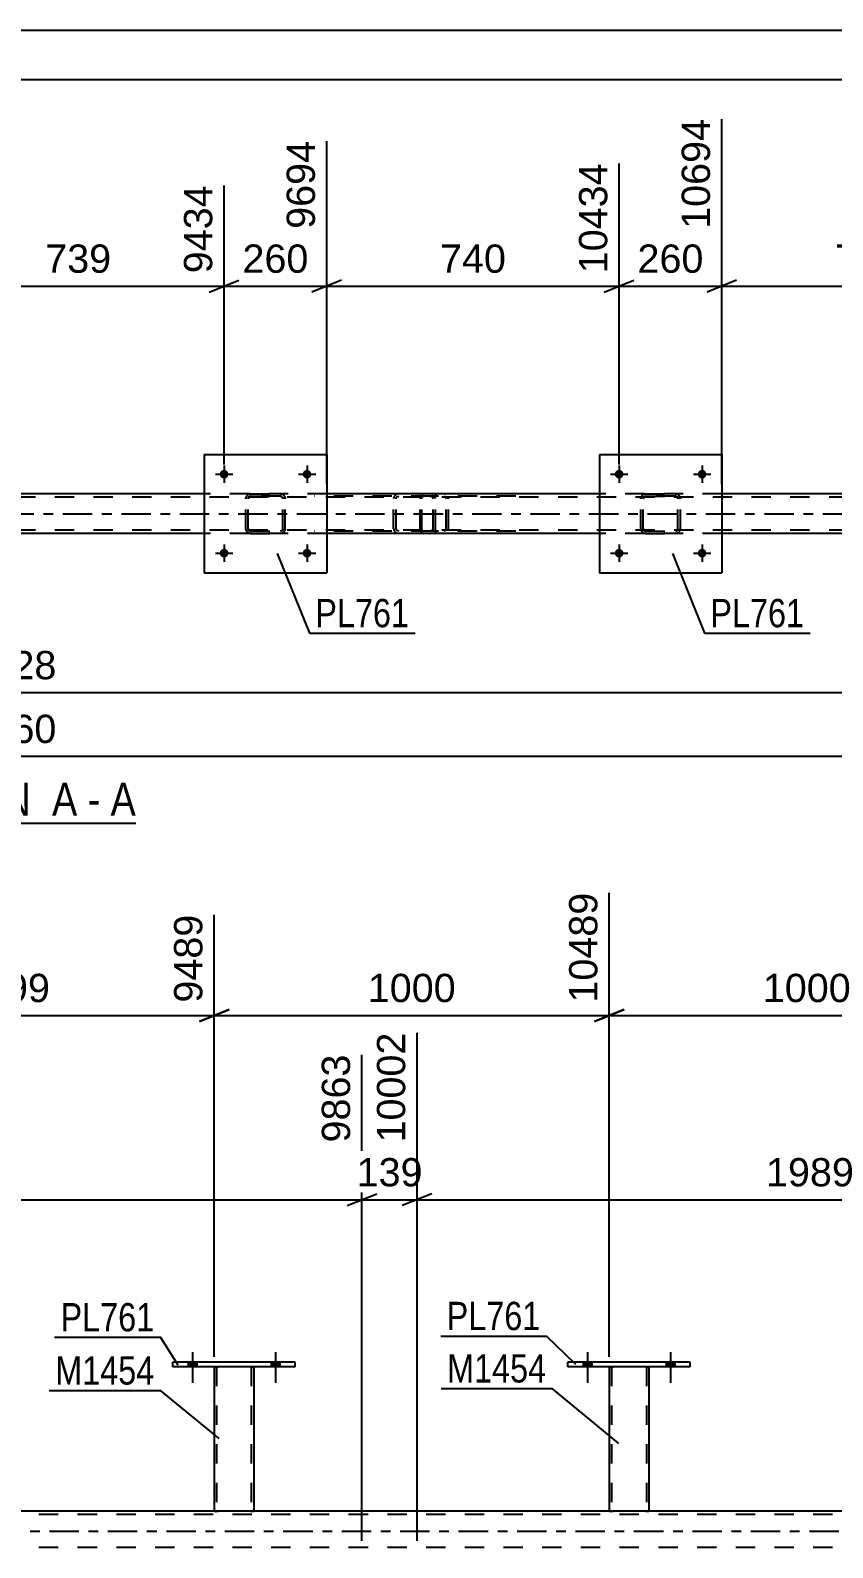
# Model space of a CAD drawing. Header units: millimetres. Extents: x 0 to 841, y 0 to 594.
# Drawn here: x 444.5 to 525.7, y 440.3 to 594 of the extents above; entities that cross this region are included whole.
import ezdxf

# ---------------------------------------------------------------- set-up
doc = ezdxf.new("R2010")
doc.units = ezdxf.units.MM
doc.linetypes.add('DXK_LINE_DOT2', pattern=[3.9198, 1.9599, -1.9599])
doc.linetypes.add('DXK_LINE_DOT3', pattern=[5.9187, 2.979, -0.9799, 0.9799, -0.9799])
doc.styles.add('Arial', font='ARIAL.TTF', dxfattribs={"height": 0.2})
doc.styles.add('Arial Narrow', font='ARIALN.TTF', dxfattribs={"height": 0.2})

# ---------------------------------------------------------------- blocks, each defined once
blk = doc.blocks.new('Unknown-317913800-1115')
at = {"color": 5, "linetype": 'Continuous'}
for p, q in [((841, 594), (0, 594)), ((836, 589), (5, 589))]:
    blk.add_line(p, q, dxfattribs=at)
blk = doc.blocks.new('Unknown-317913800-12 - 1696')
at = {"color": 6, "linetype": 'Continuous'}
blk.add_line((427.54, 513.69), (455.19, 513.69), dxfattribs=at)
at = {"color": 0, "linetype": 'Continuous'}
for points in [[(445.65, 514.44), (445.65, 517.94), (427.54, 517.94), (427.54, 514.44)], [(449.26, 514.44), (449.26, 517.94), (446.7, 517.94), (446.7, 514.44)], [(451.58, 514.44), (451.58, 517.94), (450.31, 517.94), (450.31, 514.44)], [(455.19, 514.44), (455.19, 517.94), (452.63, 517.94), (452.63, 514.44)]]:
    blk.add_wipeout(points, dxfattribs=at)
at = {"color": 7, "linetype": 'Continuous', "style": 'Arial Narrow'}
for s, p in [('SECTION ', (427.54, 514.44)), ('A', (446.7, 514.44)), ('A', (452.63, 514.44)), ('-', (450.31, 514.44))]:
    blk.add_text(s, height=3.34, dxfattribs=at).set_placement(p)
blk = doc.blocks.new('Bolt-317913800-2972 - 2863')
at = {"linetype": 'Continuous'}
for points in [[(460.48, 458.6), (461.36, 458.6), (461.36, 459.08), (460.48, 459.08)], [(468.88, 458.6), (469.76, 458.6), (469.76, 459.08), (468.88, 459.08)]]:
    blk.add_hatch(color=1, dxfattribs=at).paths.add_polyline_path(points)
at = {"color": 1, "linetype": 'Continuous'}
for p, q in [((460.92, 460.08), (460.92, 456.96)), ((469.32, 460.08), (469.32, 456.96)), ((460.48, 459.08), (460.48, 458.6)), ((461.36, 459.08), (461.36, 458.6)), ((468.88, 459.08), (468.88, 458.6)), ((469.76, 459.08), (469.76, 458.6))]:
    blk.add_line(p, q, dxfattribs=at)
blk = doc.blocks.new('Part-317913800-2928 - 2863')
at = {"color": 7, "linetype": 'DXK_LINE_DOT2'}
for p, q in [((760.92, 443.64), (83.56, 443.64)), ((760.92, 443.96), (103.12, 443.96)), ((467.12, 443.96), (463.12, 443.96)), ((507.12, 443.96), (503.12, 443.96)), ((760.92, 440.28), (83.56, 440.28))]:
    blk.add_line(p, q, dxfattribs=at)
at = {"color": 2, "linetype": 'Continuous'}
for p, q in [((463.12, 443.96), (427.17, 443.96)), ((503.12, 443.96), (467.12, 443.96)), ((543.12, 443.96), (507.12, 443.96))]:
    blk.add_line(p, q, dxfattribs=at)
at = {"color": 7, "linetype": 'DXK_LINE_DOT3'}
blk.add_line((73.56, 441.96), (760.92, 441.96), dxfattribs=at)
blk = doc.blocks.new('Bolt-317913800-2939 - 2863')
at = {"linetype": 'Continuous'}
for points in [[(500.48, 458.6), (501.36, 458.6), (501.36, 459.08), (500.48, 459.08)], [(508.88, 458.6), (509.76, 458.6), (509.76, 459.08), (508.88, 459.08)]]:
    blk.add_hatch(color=1, dxfattribs=at).paths.add_polyline_path(points)
at = {"color": 1, "linetype": 'Continuous'}
for p, q in [((500.92, 460.08), (500.92, 456.96)), ((509.32, 460.08), (509.32, 456.96)), ((500.48, 459.08), (500.48, 458.6)), ((501.36, 459.08), (501.36, 458.6)), ((508.88, 459.08), (508.88, 458.6)), ((509.76, 459.08), (509.76, 458.6))]:
    blk.add_line(p, q, dxfattribs=at)
blk = doc.blocks.new('Bolt-317913800-2943 - 2863')
at = {"linetype": 'Continuous'}
for points in [[(460.48, 458.6), (461.36, 458.6), (461.36, 459.08), (460.48, 459.08)], [(468.88, 458.6), (469.76, 458.6), (469.76, 459.08), (468.88, 459.08)]]:
    blk.add_hatch(color=1, dxfattribs=at).paths.add_polyline_path(points)
at = {"color": 1, "linetype": 'Continuous'}
for p, q in [((460.92, 460.08), (460.92, 456.96)), ((469.32, 460.08), (469.32, 456.96)), ((460.48, 459.08), (460.48, 458.6)), ((461.36, 459.08), (461.36, 458.6)), ((468.88, 459.08), (468.88, 458.6)), ((469.76, 459.08), (469.76, 458.6))]:
    blk.add_line(p, q, dxfattribs=at)
blk = doc.blocks.new('Bolt-317913800-2944 - 2863')
at = {"linetype": 'Continuous'}
for points in [[(500.48, 458.6), (501.36, 458.6), (501.36, 459.08), (500.48, 459.08)], [(508.88, 458.6), (509.76, 458.6), (509.76, 459.08), (508.88, 459.08)]]:
    blk.add_hatch(color=1, dxfattribs=at).paths.add_polyline_path(points)
at = {"color": 1, "linetype": 'Continuous'}
for p, q in [((500.92, 460.08), (500.92, 456.96)), ((509.32, 460.08), (509.32, 456.96)), ((500.48, 459.08), (500.48, 458.6)), ((501.36, 459.08), (501.36, 458.6)), ((508.88, 459.08), (508.88, 458.6)), ((509.76, 459.08), (509.76, 458.6))]:
    blk.add_line(p, q, dxfattribs=at)
blk = doc.blocks.new('Part-317913800-3141 - 2863')
at = {"color": 2, "linetype": 'Continuous'}
for p, q in [((458.92, 458.6), (458.92, 459.08)), ((471.32, 459.08), (458.92, 459.08)), ((471.32, 458.6), (458.92, 458.6)), ((471.32, 458.6), (471.32, 459.08))]:
    blk.add_line(p, q, dxfattribs=at)
blk = doc.blocks.new('Part-317913800-2994 - 2863')
at = {"color": 2, "linetype": 'Continuous'}
for p, q in [((463.12, 458.6), (463.12, 443.96)), ((467.12, 458.6), (467.12, 443.96)), ((463.16, 443.96), (463.12, 443.96)), ((463.26, 443.96), (463.16, 443.96)), ((463.42, 443.96), (463.26, 443.96)), ((466.82, 443.96), (463.42, 443.96)), ((466.98, 443.96), (466.82, 443.96)), ((467.08, 443.96), (466.98, 443.96)), ((467.12, 443.96), (467.08, 443.96))]:
    blk.add_line(p, q, dxfattribs=at)
at = {"color": 7, "linetype": 'DXK_LINE_DOT2'}
for p, q in [((463.12, 458.6), (463.12, 458.6)), ((463.12, 458.6), (463.12, 458.6)), ((463.12, 458.6), (463.12, 458.6)), ((463.16, 458.6), (463.12, 458.6)), ((463.12, 458.6), (463.16, 458.6)), ((463.26, 458.6), (463.16, 458.6)), ((463.16, 458.6), (463.26, 458.6)), ((463.42, 458.6), (463.26, 458.6)), ((463.26, 458.6), (463.42, 458.6)), ((463.36, 458.6), (463.36, 458.6)), ((463.36, 458.6), (463.36, 443.96)), ((463.38, 458.6), (463.36, 458.6)), ((463.36, 458.6), (463.38, 458.6)), ((463.43, 458.6), (463.38, 458.6)), ((463.38, 458.6), (463.43, 458.6)), ((466.82, 458.6), (463.42, 458.6)), ((466.82, 458.6), (463.42, 458.6)), ((466.73, 458.6), (463.43, 458.6)), ((463.43, 458.6), (463.51, 458.6)), ((466.81, 458.6), (463.51, 458.6)), ((466.81, 458.6), (466.73, 458.6)), ((466.86, 458.6), (466.81, 458.6)), ((466.81, 458.6), (466.86, 458.6)), ((466.82, 458.6), (466.98, 458.6)), ((466.98, 458.6), (466.82, 458.6)), ((466.88, 458.6), (466.86, 458.6)), ((466.86, 458.6), (466.88, 458.6)), ((466.88, 458.6), (466.88, 458.6)), ((466.88, 458.6), (466.88, 443.96)), ((466.98, 458.6), (467.08, 458.6)), ((467.08, 458.6), (466.98, 458.6)), ((467.08, 458.6), (467.12, 458.6)), ((467.12, 458.6), (467.08, 458.6)), ((467.12, 458.6), (467.12, 458.6)), ((467.12, 458.6), (467.12, 458.6)), ((467.12, 458.6), (467.12, 458.6)), ((463.12, 443.96), (463.16, 443.96)), ((463.16, 443.96), (463.26, 443.96)), ((463.26, 443.96), (463.42, 443.96)), ((463.38, 443.96), (463.36, 443.96)), ((463.36, 443.96), (463.38, 443.96)), ((463.43, 443.96), (463.38, 443.96)), ((463.38, 443.96), (463.42, 443.96)), ((466.82, 443.96), (463.42, 443.96)), ((463.42, 443.96), (463.43, 443.96)), ((466.73, 443.96), (463.43, 443.96)), ((463.43, 443.96), (463.51, 443.96)), ((466.81, 443.96), (463.51, 443.96)), ((466.81, 443.96), (466.73, 443.96)), ((466.86, 443.96), (466.81, 443.96)), ((466.81, 443.96), (466.86, 443.96)), ((466.82, 443.96), (466.98, 443.96)), ((466.88, 443.96), (466.86, 443.96)), ((466.86, 443.96), (466.88, 443.96)), ((466.98, 443.96), (467.08, 443.96)), ((467.08, 443.96), (467.12, 443.96))]:
    blk.add_line(p, q, dxfattribs=at)
blk = doc.blocks.new('Part-317913800-3009 - 2863')
at = {"color": 2, "linetype": 'Continuous'}
for p, q in [((498.92, 458.6), (498.92, 459.08)), ((511.32, 459.08), (498.92, 459.08)), ((511.32, 458.6), (498.92, 458.6)), ((511.32, 458.6), (511.32, 459.08))]:
    blk.add_line(p, q, dxfattribs=at)
blk = doc.blocks.new('Part-317913800-3146 - 2863')
at = {"color": 2, "linetype": 'Continuous'}
for p, q in [((503.12, 458.6), (503.12, 443.96)), ((507.12, 458.6), (507.12, 443.96)), ((503.16, 443.96), (503.12, 443.96)), ((503.26, 443.96), (503.16, 443.96)), ((503.42, 443.96), (503.26, 443.96)), ((506.82, 443.96), (503.42, 443.96)), ((506.98, 443.96), (506.82, 443.96)), ((507.08, 443.96), (506.98, 443.96)), ((507.12, 443.96), (507.08, 443.96))]:
    blk.add_line(p, q, dxfattribs=at)
at = {"color": 7, "linetype": 'DXK_LINE_DOT2'}
for p, q in [((503.12, 458.6), (503.12, 458.6)), ((503.12, 458.6), (503.12, 458.6)), ((503.12, 458.6), (503.12, 458.6)), ((503.16, 458.6), (503.12, 458.6)), ((503.12, 458.6), (503.16, 458.6)), ((503.26, 458.6), (503.16, 458.6)), ((503.16, 458.6), (503.26, 458.6)), ((503.42, 458.6), (503.26, 458.6)), ((503.26, 458.6), (503.42, 458.6)), ((503.36, 458.6), (503.36, 458.6)), ((503.36, 458.6), (503.36, 443.96)), ((503.38, 458.6), (503.36, 458.6)), ((503.36, 458.6), (503.38, 458.6)), ((503.43, 458.6), (503.38, 458.6)), ((503.38, 458.6), (503.43, 458.6)), ((506.82, 458.6), (503.42, 458.6)), ((506.82, 458.6), (503.42, 458.6)), ((506.73, 458.6), (503.43, 458.6)), ((503.43, 458.6), (503.51, 458.6)), ((506.81, 458.6), (503.51, 458.6)), ((506.81, 458.6), (506.73, 458.6)), ((506.86, 458.6), (506.81, 458.6)), ((506.81, 458.6), (506.86, 458.6)), ((506.82, 458.6), (506.98, 458.6)), ((506.98, 458.6), (506.82, 458.6)), ((506.88, 458.6), (506.86, 458.6)), ((506.86, 458.6), (506.88, 458.6)), ((506.88, 458.6), (506.88, 458.6)), ((506.88, 458.6), (506.88, 443.96)), ((506.98, 458.6), (507.08, 458.6)), ((507.08, 458.6), (506.98, 458.6)), ((507.08, 458.6), (507.12, 458.6)), ((507.12, 458.6), (507.08, 458.6)), ((507.12, 458.6), (507.12, 458.6)), ((507.12, 458.6), (507.12, 458.6)), ((507.12, 458.6), (507.12, 458.6)), ((503.12, 443.96), (503.16, 443.96)), ((503.16, 443.96), (503.26, 443.96)), ((503.26, 443.96), (503.42, 443.96)), ((503.38, 443.96), (503.36, 443.96)), ((503.36, 443.96), (503.38, 443.96)), ((503.43, 443.96), (503.38, 443.96)), ((503.38, 443.96), (503.42, 443.96)), ((506.82, 443.96), (503.42, 443.96)), ((503.42, 443.96), (503.43, 443.96)), ((506.73, 443.96), (503.43, 443.96)), ((503.43, 443.96), (503.51, 443.96)), ((506.81, 443.96), (503.51, 443.96)), ((506.81, 443.96), (506.73, 443.96)), ((506.86, 443.96), (506.81, 443.96)), ((506.81, 443.96), (506.86, 443.96)), ((506.82, 443.96), (506.98, 443.96)), ((506.88, 443.96), (506.86, 443.96)), ((506.86, 443.96), (506.88, 443.96)), ((506.98, 443.96), (507.08, 443.96)), ((507.08, 443.96), (507.12, 443.96))]:
    blk.add_line(p, q, dxfattribs=at)
blk = doc.blocks.new('Part-317913800-1880 - 1696')
at = {"color": 7, "linetype": 'DXK_LINE_DOT2'}
for p, q in [((762.52, 546.71), (86.76, 546.71)), ((474.52, 547.03), (462.12, 547.03)), ((514.52, 547.03), (502.12, 547.03)), ((762.52, 543.35), (86.76, 543.35)), ((474.52, 543.03), (462.12, 543.03)), ((514.52, 543.03), (502.12, 543.03))]:
    blk.add_line(p, q, dxfattribs=at)
at = {"color": 2, "linetype": 'Continuous'}
for p, q in [((462.12, 547.03), (434.57, 547.03)), ((502.12, 547.03), (474.52, 547.03)), ((542.12, 547.03), (514.52, 547.03)), ((462.12, 543.03), (434.57, 543.03)), ((502.12, 543.03), (474.52, 543.03)), ((542.12, 543.03), (514.52, 543.03))]:
    blk.add_line(p, q, dxfattribs=at)
at = {"color": 7, "linetype": 'DXK_LINE_DOT3'}
blk.add_line((86.76, 545.03), (762.52, 545.03), dxfattribs=at)
blk = doc.blocks.new('Part-317913800-1757 - 1696')
at = {"color": 7, "linetype": 'DXK_LINE_DOT2'}
for p, q in [((485.03, 547.03), (473.25, 547.03)), ((485.03, 546.79), (473.25, 546.79)), ((481.32, 546.71), (481.28, 546.55)), ((481.28, 543.51), (481.28, 546.55)), ((481.32, 546.74), (481.32, 546.71)), ((481.54, 546.55), (481.56, 546.64)), ((481.54, 543.51), (481.54, 546.55)), ((481.56, 546.64), (481.62, 546.72)), ((481.8, 547.03), (481.6, 547)), ((481.62, 546.72), (481.7, 546.77)), ((481.7, 546.77), (481.8, 546.79)), ((485.23, 547), (485.03, 547.03)), ((485.03, 546.79), (485.13, 546.77)), ((485.13, 546.77), (485.21, 546.72)), ((485.21, 546.72), (485.27, 546.64)), ((485.27, 546.64), (485.29, 546.55)), ((485.29, 543.51), (485.29, 546.55)), ((485.51, 546.71), (485.5, 546.74)), ((485.54, 546.55), (485.51, 546.71)), ((485.54, 543.51), (485.54, 546.55)), ((485.03, 543.27), (473.25, 543.27)), ((485.03, 543.03), (473.25, 543.03)), ((481.28, 543.51), (481.3, 543.43)), ((481.3, 543.43), (481.32, 543.33)), ((481.55, 543.45), (481.54, 543.51)), ((481.56, 543.42), (481.55, 543.45)), ((481.62, 543.34), (481.56, 543.42)), ((481.6, 543.07), (481.8, 543.03)), ((481.7, 543.29), (481.62, 543.34)), ((481.8, 543.27), (481.7, 543.29)), ((485.13, 543.29), (485.03, 543.27)), ((485.03, 543.03), (485.23, 543.07)), ((485.21, 543.34), (485.13, 543.29)), ((485.27, 543.42), (485.21, 543.34)), ((485.27, 543.45), (485.29, 543.51)), ((485.27, 543.42), (485.27, 543.45)), ((485.5, 543.33), (485.52, 543.43)), ((485.52, 543.43), (485.54, 543.51))]:
    blk.add_line(p, q, dxfattribs=at)
for centre, start, end in [((481.78, 546.53), 110.7583, 155.68), ((481.78, 543.53), 204.32, 249.2417)]:
    blk.add_arc(centre, 0.496, start, end, dxfattribs=at)
blk = doc.blocks.new('Part-317913800-1894 - 1696')
at = {"color": 7, "linetype": 'DXK_LINE_DOT2'}
for p, q in [((484.02, 546.74), (483.99, 546.55)), ((483.99, 543.51), (483.99, 546.55)), ((484.07, 546.89), (484.02, 546.74)), ((484.16, 547), (484.07, 546.89)), ((484.13, 546.55), (484.14, 546.64)), ((484.13, 543.51), (484.13, 546.55)), ((484.14, 546.64), (484.17, 546.72)), ((484.27, 547.03), (484.16, 547)), ((484.17, 546.72), (484.21, 546.77)), ((484.21, 546.77), (484.27, 546.79)), ((493.67, 547.03), (484.27, 547.03)), ((493.67, 546.79), (484.27, 546.79)), ((485.54, 547.03), (485.54, 546.79)), ((486.55, 547), (486.36, 547.03)), ((486.36, 546.79), (486.45, 546.77)), ((486.45, 546.77), (486.53, 546.72)), ((486.53, 546.72), (486.59, 546.64)), ((486.59, 546.64), (486.61, 546.55)), ((486.61, 543.51), (486.61, 546.55)), ((486.83, 546.71), (486.82, 546.74)), ((486.86, 546.55), (486.83, 546.71)), ((486.86, 543.51), (486.86, 546.55)), ((483.99, 543.51), (484.02, 543.33)), ((484.02, 543.33), (484.07, 543.17)), ((484.07, 543.17), (484.16, 543.07)), ((484.14, 543.42), (484.13, 543.51)), ((484.17, 543.34), (484.14, 543.42)), ((484.16, 543.07), (484.27, 543.03)), ((484.21, 543.29), (484.17, 543.34)), ((484.27, 543.27), (484.21, 543.29)), ((493.67, 543.27), (484.27, 543.27)), ((493.67, 543.03), (484.27, 543.03)), ((485.54, 543.03), (485.54, 543.27)), ((486.45, 543.29), (486.36, 543.27)), ((486.36, 543.03), (486.55, 543.07)), ((486.53, 543.34), (486.45, 543.29)), ((486.59, 543.42), (486.53, 543.34)), ((486.59, 543.45), (486.61, 543.51)), ((486.59, 543.42), (486.59, 543.45)), ((486.82, 543.33), (486.84, 543.43)), ((486.84, 543.43), (486.86, 543.51))]:
    blk.add_line(p, q, dxfattribs=at)
blk = doc.blocks.new('Part-317913800-1790 - 1696')
at = {"color": 7, "linetype": 'DXK_LINE_DOT2'}
for p, q in [((466.32, 546.55), (466.36, 546.74)), ((466.36, 546.74), (466.32, 546.55)), ((466.32, 543.51), (466.32, 546.55)), ((466.56, 546.55), (466.58, 546.64)), ((466.58, 546.64), (466.56, 546.55)), ((466.56, 543.51), (466.56, 546.55)), ((466.58, 546.64), (466.63, 546.72)), ((466.63, 546.72), (466.58, 546.64)), ((466.62, 547), (466.8, 547.03)), ((466.8, 547.03), (466.62, 547)), ((466.63, 546.72), (466.71, 546.77)), ((466.71, 546.77), (466.63, 546.72)), ((466.71, 546.77), (466.8, 546.79)), ((466.8, 546.79), (466.71, 546.77)), ((466.8, 547.03), (469.84, 547.03)), ((466.8, 547.03), (466.8, 547.03)), ((466.8, 547.03), (469.84, 547.03)), ((466.8, 546.79), (469.84, 546.79)), ((466.8, 546.79), (466.8, 546.79)), ((469.84, 546.79), (466.8, 546.79)), ((469.84, 547.03), (469.84, 547.03)), ((469.84, 547.03), (470.02, 547)), ((470.02, 547), (469.84, 547.03)), ((469.84, 546.79), (469.84, 546.79)), ((469.84, 546.79), (469.93, 546.77)), ((469.93, 546.77), (469.84, 546.79)), ((469.93, 546.77), (470.01, 546.72)), ((470.01, 546.72), (469.93, 546.77)), ((470.01, 546.72), (470.06, 546.64)), ((470.06, 546.64), (470.01, 546.72)), ((470.06, 546.64), (470.08, 546.55)), ((470.08, 546.55), (470.06, 546.64)), ((470.08, 543.51), (470.08, 546.55)), ((470.28, 546.74), (470.32, 546.55)), ((470.32, 546.55), (470.28, 546.74)), ((470.32, 543.51), (470.32, 546.55)), ((466.36, 543.33), (466.32, 543.51)), ((466.32, 543.51), (466.36, 543.33)), ((466.58, 543.42), (466.56, 543.51)), ((466.56, 543.51), (466.58, 543.42)), ((466.63, 543.34), (466.58, 543.42)), ((466.58, 543.42), (466.63, 543.34)), ((466.8, 543.03), (466.62, 543.07)), ((466.62, 543.07), (466.8, 543.03)), ((466.71, 543.29), (466.63, 543.34)), ((466.63, 543.34), (466.71, 543.29)), ((466.8, 543.27), (466.71, 543.29)), ((466.71, 543.29), (466.8, 543.27)), ((466.8, 543.27), (469.84, 543.27)), ((466.8, 543.27), (466.8, 543.27)), ((466.8, 543.27), (469.84, 543.27)), ((466.8, 543.03), (469.84, 543.03)), ((466.8, 543.03), (466.8, 543.03)), ((466.8, 543.03), (469.84, 543.03)), ((469.93, 543.29), (469.84, 543.27)), ((469.84, 543.27), (469.93, 543.29)), ((469.84, 543.27), (469.84, 543.27)), ((470.02, 543.07), (469.84, 543.03)), ((469.84, 543.03), (470.02, 543.07)), ((469.84, 543.03), (469.84, 543.03)), ((470.01, 543.34), (469.93, 543.29)), ((469.93, 543.29), (470.01, 543.34)), ((470.06, 543.42), (470.01, 543.34)), ((470.01, 543.34), (470.06, 543.42)), ((470.08, 543.51), (470.06, 543.42)), ((470.06, 543.42), (470.08, 543.51)), ((470.32, 543.51), (470.28, 543.33)), ((470.28, 543.33), (470.32, 543.51))]:
    blk.add_line(p, q, dxfattribs=at)
at = {"color": 7, "linetype": 'DXK_LINE_DOT3'}
blk.add_line((468.32, 545.03), (468.32, 545.03), dxfattribs=at)
at = {"color": 7, "linetype": 'DXK_LINE_DOT2'}
for centre, start, end in [((466.8, 546.55), 112.5, 157.5), ((466.8, 546.55), 112.5, 157.5), ((469.84, 546.55), 22.5, 67.5), ((469.84, 546.55), 22.5, 67.5), ((466.8, 543.51), 202.5, 247.5), ((466.8, 543.51), 202.5, 247.5), ((469.84, 543.51), 292.5, 337.5), ((469.84, 543.51), 292.5, 337.5)]:
    blk.add_arc(centre, 0.48, start, end, dxfattribs=at)
blk = doc.blocks.new('Part-317913800-1795 - 1696')
at = {"color": 2, "linetype": 'Continuous'}
for p, q in [((462.12, 551.03), (462.12, 539.03)), ((462.12, 551.03), (474.52, 551.03)), ((474.52, 551.03), (474.52, 539.03)), ((462.12, 539.03), (474.52, 539.03))]:
    blk.add_line(p, q, dxfattribs=at)
blk = doc.blocks.new('Part-317913800-1796 - 1696')
at = {"color": 7, "linetype": 'DXK_LINE_DOT2'}
for p, q in [((506.32, 546.55), (506.36, 546.74)), ((506.36, 546.74), (506.32, 546.55)), ((506.32, 543.51), (506.32, 546.55)), ((506.56, 546.55), (506.58, 546.64)), ((506.58, 546.64), (506.56, 546.55)), ((506.56, 543.51), (506.56, 546.55)), ((506.58, 546.64), (506.63, 546.72)), ((506.63, 546.72), (506.58, 546.64)), ((506.62, 547), (506.8, 547.03)), ((506.8, 547.03), (506.62, 547)), ((506.63, 546.72), (506.71, 546.77)), ((506.71, 546.77), (506.63, 546.72)), ((506.71, 546.77), (506.8, 546.79)), ((506.8, 546.79), (506.71, 546.77)), ((506.8, 547.03), (509.84, 547.03)), ((506.8, 547.03), (506.8, 547.03)), ((506.8, 547.03), (509.84, 547.03)), ((506.8, 546.79), (509.84, 546.79)), ((506.8, 546.79), (506.8, 546.79)), ((509.84, 546.79), (506.8, 546.79)), ((509.84, 547.03), (509.84, 547.03)), ((509.84, 547.03), (510.02, 547)), ((510.02, 547), (509.84, 547.03)), ((509.84, 546.79), (509.84, 546.79)), ((509.84, 546.79), (509.93, 546.77)), ((509.93, 546.77), (509.84, 546.79)), ((509.93, 546.77), (510.01, 546.72)), ((510.01, 546.72), (509.93, 546.77)), ((510.01, 546.72), (510.06, 546.64)), ((510.06, 546.64), (510.01, 546.72)), ((510.06, 546.64), (510.08, 546.55)), ((510.08, 546.55), (510.06, 546.64)), ((510.08, 543.51), (510.08, 546.55)), ((510.28, 546.74), (510.32, 546.55)), ((510.32, 546.55), (510.28, 546.74)), ((510.32, 543.51), (510.32, 546.55)), ((506.36, 543.33), (506.32, 543.51)), ((506.32, 543.51), (506.36, 543.33)), ((506.58, 543.42), (506.56, 543.51)), ((506.56, 543.51), (506.58, 543.42)), ((506.63, 543.34), (506.58, 543.42)), ((506.58, 543.42), (506.63, 543.34)), ((506.8, 543.03), (506.62, 543.07)), ((506.62, 543.07), (506.8, 543.03)), ((506.71, 543.29), (506.63, 543.34)), ((506.63, 543.34), (506.71, 543.29)), ((506.8, 543.27), (506.71, 543.29)), ((506.71, 543.29), (506.8, 543.27)), ((506.8, 543.27), (509.84, 543.27)), ((506.8, 543.27), (506.8, 543.27)), ((506.8, 543.27), (509.84, 543.27)), ((506.8, 543.03), (509.84, 543.03)), ((506.8, 543.03), (506.8, 543.03)), ((506.8, 543.03), (509.84, 543.03)), ((509.93, 543.29), (509.84, 543.27)), ((509.84, 543.27), (509.93, 543.29)), ((509.84, 543.27), (509.84, 543.27)), ((510.02, 543.07), (509.84, 543.03)), ((509.84, 543.03), (510.02, 543.07)), ((509.84, 543.03), (509.84, 543.03)), ((510.01, 543.34), (509.93, 543.29)), ((509.93, 543.29), (510.01, 543.34)), ((510.06, 543.42), (510.01, 543.34)), ((510.01, 543.34), (510.06, 543.42)), ((510.08, 543.51), (510.06, 543.42)), ((510.06, 543.42), (510.08, 543.51)), ((510.32, 543.51), (510.28, 543.33)), ((510.28, 543.33), (510.32, 543.51))]:
    blk.add_line(p, q, dxfattribs=at)
at = {"color": 7, "linetype": 'DXK_LINE_DOT3'}
blk.add_line((508.32, 545.03), (508.32, 545.03), dxfattribs=at)
at = {"color": 7, "linetype": 'DXK_LINE_DOT2'}
for centre, start, end in [((506.8, 546.55), 112.5, 157.5), ((506.8, 546.55), 112.5, 157.5), ((509.84, 546.55), 22.5, 67.5), ((509.84, 546.55), 22.5, 67.5), ((506.8, 543.51), 202.5, 247.5), ((506.8, 543.51), 202.5, 247.5), ((509.84, 543.51), 292.5, 337.5), ((509.84, 543.51), 292.5, 337.5)]:
    blk.add_arc(centre, 0.48, start, end, dxfattribs=at)
blk = doc.blocks.new('Part-317913800-1850 - 1696')
at = {"color": 2, "linetype": 'Continuous'}
for p, q in [((502.12, 551.03), (502.12, 539.03)), ((502.12, 551.03), (514.52, 551.03)), ((514.52, 551.03), (514.52, 539.03)), ((502.12, 539.03), (514.52, 539.03))]:
    blk.add_line(p, q, dxfattribs=at)
blk = doc.blocks.new('Bolt-317913800-1939 - 1696')
at = {"linetype": 'Continuous'}
for points in [[(504.56, 549.03, -1), (503.68, 549.03, -1)], [(512.96, 549.03, -1), (512.08, 549.03, -1)]]:
    blk.add_hatch(color=1, dxfattribs=at).paths.add_polyline_path(points)
at = {"color": 1, "linetype": 'Continuous'}
for p, q in [((503.24, 549.03), (505, 549.03)), ((504.12, 549.91), (504.12, 548.15)), ((511.64, 549.03), (513.4, 549.03)), ((512.52, 549.91), (512.52, 548.15))]:
    blk.add_line(p, q, dxfattribs=at)
blk = doc.blocks.new('Bolt-317913800-1940 - 1696')
at = {"linetype": 'Continuous'}
for points in [[(504.56, 541.03, -1), (503.68, 541.03, -1)], [(512.96, 541.03, -1), (512.08, 541.03, -1)]]:
    blk.add_hatch(color=1, dxfattribs=at).paths.add_polyline_path(points)
at = {"color": 1, "linetype": 'Continuous'}
for p, q in [((504.12, 541.91), (504.12, 540.15)), ((512.52, 541.91), (512.52, 540.15)), ((503.24, 541.03), (505, 541.03)), ((511.64, 541.03), (513.4, 541.03))]:
    blk.add_line(p, q, dxfattribs=at)
blk = doc.blocks.new('Bolt-317913800-1941 - 1696')
at = {"linetype": 'Continuous'}
for points in [[(464.56, 549.03, -1), (463.68, 549.03, -1)], [(472.96, 549.03, -1), (472.08, 549.03, -1)]]:
    blk.add_hatch(color=1, dxfattribs=at).paths.add_polyline_path(points)
at = {"color": 1, "linetype": 'Continuous'}
for p, q in [((463.24, 549.03), (465, 549.03)), ((464.12, 549.91), (464.12, 548.15)), ((471.64, 549.03), (473.4, 549.03)), ((472.52, 549.91), (472.52, 548.15))]:
    blk.add_line(p, q, dxfattribs=at)
blk = doc.blocks.new('Bolt-317913800-1942 - 1696')
at = {"linetype": 'Continuous'}
for points in [[(464.56, 541.03, -1), (463.68, 541.03, -1)], [(472.96, 541.03, -1), (472.08, 541.03, -1)]]:
    blk.add_hatch(color=1, dxfattribs=at).paths.add_polyline_path(points)
at = {"color": 1, "linetype": 'Continuous'}
for p, q in [((464.12, 541.91), (464.12, 540.15)), ((472.52, 541.91), (472.52, 540.15)), ((463.24, 541.03), (465, 541.03)), ((471.64, 541.03), (473.4, 541.03))]:
    blk.add_line(p, q, dxfattribs=at)
blk = doc.blocks.new('StraightDimension-317913800-3621 - 2863')
at = {"color": 7, "linetype": 'Continuous'}
for p, q in [((398.53, 440.96), (398.53, 490.22)), ((478.08, 440.96), (478.08, 490.22)), ((400.03, 476.13), (397.03, 474.93)), ((398.53, 475.53), (478.08, 475.53)), ((476.58, 474.93), (479.58, 476.13))]:
    blk.add_line(p, q, dxfattribs=at)
at = {"color": 0, "linetype": 'Continuous'}
blk.add_wipeout([(477.48, 490.82), (473.28, 490.82), (473.28, 480.73), (477.48, 480.73)], dxfattribs=at)
at = {"color": 0}
blk.add_wipeout([(443.35, 476.28), (443.35, 480.48), (433.26, 480.48), (433.26, 476.28)], dxfattribs=at)
at = {"color": 3, "linetype": 'Continuous', "style": 'Arial'}
blk.add_text('9863', height=2.865, rotation=90.0002, dxfattribs=at).set_placement((476.88, 481.33))
at = {"color": 3, "style": 'Arial'}
blk.add_text('1989', height=2.865, dxfattribs=at).set_placement((433.86, 476.88))
blk = doc.blocks.new('StraightDimension-317913800-17834 - 2863')
at = {"color": 7, "linetype": 'Continuous'}
for p, q in [((503.12, 459.6), (503.12, 506.62)), ((463.12, 459.6), (463.12, 504.4)), ((464.62, 494.8), (461.62, 493.6)), ((463.12, 494.2), (503.12, 494.2)), ((501.62, 493.6), (504.62, 494.8))]:
    blk.add_line(p, q, dxfattribs=at)
at = {"color": 0, "linetype": 'Continuous'}
blk.add_wipeout([(502.52, 507.22), (498.32, 507.22), (498.32, 494.9), (502.52, 494.9)], dxfattribs=at)
at = {"color": 0}
blk.add_wipeout([(488.17, 494.95), (488.17, 499.15), (478.07, 499.15), (478.07, 494.95)], dxfattribs=at)
at = {"color": 3, "linetype": 'Continuous', "style": 'Arial'}
blk.add_text('10489', height=2.865, rotation=90.0002, dxfattribs=at).set_placement((501.92, 495.5))
at = {"color": 3, "style": 'Arial'}
blk.add_text('1000', height=2.865, dxfattribs=at).set_placement((478.67, 495.55))
blk = doc.blocks.new('StraightDimension-317913800-3635 - 2863')
at = {"color": 7, "linetype": 'Continuous'}
for p, q in [((483.66, 440.96), (483.66, 492.45)), ((478.08, 440.96), (478.08, 490.22)), ((476.58, 474.93), (479.58, 476.13)), ((478.08, 475.53), (483.66, 475.53)), ((485.16, 476.13), (482.16, 474.93))]:
    blk.add_line(p, q, dxfattribs=at)
at = {"color": 0}
blk.add_wipeout([(484.81, 476.28), (484.81, 480.48), (476.94, 480.48), (476.94, 476.28)], dxfattribs=at)
at = {"color": 3, "style": 'Arial'}
blk.add_text('139', height=2.865, dxfattribs=at).set_placement((477.54, 476.88))
at = {"color": 0, "linetype": 'Continuous'}
blk.add_wipeout([(483.06, 493.05), (478.86, 493.05), (478.86, 480.73), (483.06, 480.73)], dxfattribs=at)
at = {"color": 3, "linetype": 'Continuous', "style": 'Arial'}
blk.add_text('10002', height=2.865, rotation=90.0002, dxfattribs=at).set_placement((482.46, 481.33))
blk = doc.blocks.new('StraightDimension-317913800-3649 - 2863')
at = {"color": 7, "linetype": 'Continuous'}
for p, q in [((483.66, 440.96), (483.66, 492.45)), ((563.22, 440.96), (563.22, 492.45)), ((485.16, 476.13), (482.16, 474.93)), ((483.66, 475.53), (563.22, 475.53)), ((561.72, 474.93), (564.72, 476.13))]:
    blk.add_line(p, q, dxfattribs=at)
at = {"color": 0, "linetype": 'Continuous'}
blk.add_wipeout([(562.62, 493.05), (558.42, 493.05), (558.42, 480.73), (562.62, 480.73)], dxfattribs=at)
at = {"color": 0}
blk.add_wipeout([(528.49, 476.28), (528.49, 480.48), (518.39, 480.48), (518.39, 476.28)], dxfattribs=at)
at = {"color": 3, "linetype": 'Continuous', "style": 'Arial'}
blk.add_text('11991', height=2.865, rotation=90.0002, dxfattribs=at).set_placement((562.02, 481.33))
at = {"color": 3, "style": 'Arial'}
blk.add_text('1989', height=2.865, dxfattribs=at).set_placement((518.99, 476.88))
blk = doc.blocks.new('StraightDimension-317913800-17835 - 2863')
at = {"color": 7, "linetype": 'Continuous'}
for p, q in [((423.17, 459.6), (423.17, 504.4)), ((463.12, 459.6), (463.12, 504.4)), ((424.67, 494.8), (421.67, 493.6)), ((423.17, 494.2), (463.12, 494.2)), ((461.62, 493.6), (464.62, 494.8))]:
    blk.add_line(p, q, dxfattribs=at)
at = {"color": 0, "linetype": 'Continuous'}
blk.add_wipeout([(462.52, 505), (458.32, 505), (458.32, 494.9), (462.52, 494.9)], dxfattribs=at)
at = {"color": 0}
blk.add_wipeout([(447.08, 494.95), (447.08, 499.15), (439.21, 499.15), (439.21, 494.95)], dxfattribs=at)
at = {"color": 3, "linetype": 'Continuous', "style": 'Arial'}
blk.add_text('9489', height=2.865, rotation=90.0002, dxfattribs=at).set_placement((461.92, 495.5))
at = {"color": 3, "style": 'Arial'}
blk.add_text('999', height=2.865, dxfattribs=at).set_placement((439.81, 495.55))
blk = doc.blocks.new('StraightDimension-317913800-17833 - 2863')
at = {"color": 7, "linetype": 'Continuous'}
for p, q in [((503.12, 459.6), (503.12, 506.62)), ((543.12, 459.6), (543.12, 506.62)), ((504.62, 494.8), (501.62, 493.6)), ((503.12, 494.2), (543.12, 494.2)), ((541.62, 493.6), (544.62, 494.8))]:
    blk.add_line(p, q, dxfattribs=at)
at = {"color": 0, "linetype": 'Continuous'}
blk.add_wipeout([(542.52, 507.22), (538.32, 507.22), (538.32, 494.9), (542.52, 494.9)], dxfattribs=at)
at = {"color": 0}
blk.add_wipeout([(528.16, 494.95), (528.16, 499.15), (518.07, 499.15), (518.07, 494.95)], dxfattribs=at)
at = {"color": 3, "linetype": 'Continuous', "style": 'Arial'}
blk.add_text('11489', height=2.865, rotation=90.0002, dxfattribs=at).set_placement((541.92, 495.5))
at = {"color": 3, "style": 'Arial'}
blk.add_text('1000', height=2.865, dxfattribs=at).set_placement((518.67, 495.55))
blk = doc.blocks.new('StraightDimension-317913800-15363 - 1696')
at = {"color": 7, "linetype": 'Continuous'}
for p, q in [((514.52, 548.03), (514.52, 585)), ((544.12, 550.03), (544.12, 580.5)), ((516.02, 568.69), (513.02, 567.49)), ((514.52, 568.09), (544.12, 568.09)), ((542.62, 567.49), (545.62, 568.69))]:
    blk.add_line(p, q, dxfattribs=at)
at = {"color": 0, "linetype": 'Continuous'}
blk.add_wipeout([(543.52, 581.1), (539.32, 581.1), (539.32, 568.79), (543.52, 568.79)], dxfattribs=at)
at = {"color": 0}
blk.add_wipeout([(533.25, 568.84), (533.25, 573.04), (525.38, 573.04), (525.38, 568.84)], dxfattribs=at)
at = {"color": 3, "linetype": 'Continuous', "style": 'Arial'}
blk.add_text('11434', height=2.865, rotation=90.0002, dxfattribs=at).set_placement((542.92, 569.39))
at = {"color": 3, "style": 'Arial'}
blk.add_text('740', height=2.865, dxfattribs=at).set_placement((525.98, 569.44))
blk = doc.blocks.new('StraightDimension-317913800-14455 - 1696')
at = {"color": 7, "linetype": 'Continuous'}
blk.add_line((86.76, 526.91), (796.37, 526.91), dxfattribs=at)
at = {"color": 0}
blk.add_wipeout([(447.73, 527.66), (447.73, 531.86), (435.41, 531.86), (435.41, 527.66)], dxfattribs=at)
at = {"color": 3, "style": 'Arial'}
blk.add_text('18028', height=2.865, dxfattribs=at).set_placement((436.01, 528.26))
blk = doc.blocks.new('StraightDimension-317913800-15366 - 1696')
at = {"color": 7, "linetype": 'Continuous'}
for p, q in [((474.52, 548.03), (474.52, 582.78)), ((464.12, 550.03), (464.12, 578.28)), ((462.62, 567.49), (465.62, 568.69)), ((464.12, 568.09), (474.52, 568.09)), ((476.02, 568.69), (473.02, 567.49))]:
    blk.add_line(p, q, dxfattribs=at)
at = {"color": 0}
blk.add_wipeout([(473.25, 568.84), (473.25, 573.04), (465.38, 573.04), (465.38, 568.84)], dxfattribs=at)
at = {"color": 3, "style": 'Arial'}
blk.add_text('260', height=2.865, dxfattribs=at).set_placement((465.98, 569.44))
at = {"color": 0, "linetype": 'Continuous'}
blk.add_wipeout([(473.92, 583.38), (469.72, 583.38), (469.72, 573.29), (473.92, 573.29)], dxfattribs=at)
at = {"color": 3, "linetype": 'Continuous', "style": 'Arial'}
blk.add_text('9694', height=2.865, rotation=90.0002, dxfattribs=at).set_placement((473.32, 573.89))
blk = doc.blocks.new('StraightDimension-317913800-15365 - 1696')
at = {"color": 7, "linetype": 'Continuous'}
for p, q in [((474.52, 548.03), (474.52, 582.78)), ((504.12, 550.03), (504.12, 580.5)), ((476.02, 568.69), (473.02, 567.49)), ((474.52, 568.09), (504.12, 568.09)), ((502.62, 567.49), (505.62, 568.69))]:
    blk.add_line(p, q, dxfattribs=at)
at = {"color": 0, "linetype": 'Continuous'}
blk.add_wipeout([(503.52, 581.1), (499.32, 581.1), (499.32, 568.79), (503.52, 568.79)], dxfattribs=at)
at = {"color": 0}
blk.add_wipeout([(493.25, 568.84), (493.25, 573.04), (485.38, 573.04), (485.38, 568.84)], dxfattribs=at)
at = {"color": 3, "linetype": 'Continuous', "style": 'Arial'}
blk.add_text('10434', height=2.865, rotation=90.0002, dxfattribs=at).set_placement((502.92, 569.39))
at = {"color": 3, "style": 'Arial'}
blk.add_text('740', height=2.865, dxfattribs=at).set_placement((485.98, 569.44))
blk = doc.blocks.new('StraightDimension-317913800-2034 - 1696')
at = {"color": 7, "linetype": 'Continuous'}
blk.add_line((86.12, 520.45), (797.01, 520.45), dxfattribs=at)
at = {"color": 0}
blk.add_wipeout([(447.73, 521.2), (447.73, 525.4), (435.41, 525.4), (435.41, 521.2)], dxfattribs=at)
at = {"color": 3, "style": 'Arial'}
blk.add_text('18060', height=2.865, dxfattribs=at).set_placement((436.01, 521.8))
blk = doc.blocks.new('StraightDimension-317913800-15364 - 1696')
at = {"color": 7, "linetype": 'Continuous'}
for p, q in [((514.52, 548.03), (514.52, 585)), ((504.12, 550.03), (504.12, 580.5)), ((502.62, 567.49), (505.62, 568.69)), ((504.12, 568.09), (514.52, 568.09)), ((516.02, 568.69), (513.02, 567.49))]:
    blk.add_line(p, q, dxfattribs=at)
at = {"color": 0}
blk.add_wipeout([(513.25, 568.84), (513.25, 573.04), (505.38, 573.04), (505.38, 568.84)], dxfattribs=at)
at = {"color": 3, "style": 'Arial'}
blk.add_text('260', height=2.865, dxfattribs=at).set_placement((505.98, 569.44))
at = {"color": 0, "linetype": 'Continuous'}
blk.add_wipeout([(513.92, 585.6), (509.72, 585.6), (509.72, 573.29), (513.92, 573.29)], dxfattribs=at)
at = {"color": 3, "linetype": 'Continuous', "style": 'Arial'}
blk.add_text('10694', height=2.865, rotation=90.0002, dxfattribs=at).set_placement((513.32, 573.89))
blk = doc.blocks.new('StraightDimension-317913800-15367 - 1696')
at = {"color": 7, "linetype": 'Continuous'}
for p, q in [((434.57, 548.03), (434.57, 582.78)), ((464.12, 550.03), (464.12, 578.28)), ((436.07, 568.69), (433.07, 567.49)), ((434.57, 568.09), (464.12, 568.09)), ((462.62, 567.49), (465.62, 568.69))]:
    blk.add_line(p, q, dxfattribs=at)
at = {"color": 0, "linetype": 'Continuous'}
blk.add_wipeout([(463.52, 578.88), (459.32, 578.88), (459.32, 568.79), (463.52, 568.79)], dxfattribs=at)
at = {"color": 0}
blk.add_wipeout([(453.28, 568.84), (453.28, 573.04), (445.41, 573.04), (445.41, 568.84)], dxfattribs=at)
at = {"color": 3, "linetype": 'Continuous', "style": 'Arial'}
blk.add_text('9434', height=2.865, rotation=90.0002, dxfattribs=at).set_placement((462.92, 569.39))
at = {"color": 3, "style": 'Arial'}
blk.add_text('739', height=2.865, dxfattribs=at).set_placement((446.01, 569.44))
blk = doc.blocks.new('Mark-317913800-2990 - 2863')
at = {"color": 0}
blk.add_wipeout([(457.08, 456.8), (457.08, 459.8), (447.02, 459.8), (447.02, 456.8)], dxfattribs=at)
blk.add_wipeout([(457.08, 456.8), (457.08, 459.8), (447.02, 459.8), (447.02, 456.8)], dxfattribs=at)
at = {"color": 30, "linetype": 'Continuous'}
for p in [(446.42, 456.2), (463.64, 451.35)]:
    blk.add_line(p, (457.68, 456.2), dxfattribs=at)
at = {"color": 3, "style": 'Arial Narrow'}
blk.add_text('M1454', height=2.863, dxfattribs=at).set_placement((447.02, 456.8))
blk = doc.blocks.new('Mark-317913800-3005 - 2863')
at = {"color": 0}
blk.add_wipeout([(496.17, 462.32), (496.17, 465.32), (486.66, 465.32), (486.66, 462.32)], dxfattribs=at)
blk.add_wipeout([(496.17, 462.32), (496.17, 465.32), (486.66, 465.32), (486.66, 462.32)], dxfattribs=at)
at = {"color": 30, "linetype": 'Continuous'}
for p in [(486.06, 461.72), (499.74, 458.83)]:
    blk.add_line(p, (496.77, 461.72), dxfattribs=at)
at = {"color": 3, "style": 'Arial Narrow'}
blk.add_text('PL761', height=2.863, dxfattribs=at).set_placement((486.66, 462.32))
blk = doc.blocks.new('Mark-317913800-3137 - 2863')
at = {"color": 0}
blk.add_wipeout([(457.07, 462.19), (457.07, 465.19), (447.56, 465.19), (447.56, 462.19)], dxfattribs=at)
blk.add_wipeout([(457.07, 462.19), (457.07, 465.19), (447.56, 465.19), (447.56, 462.19)], dxfattribs=at)
at = {"color": 30, "linetype": 'Continuous'}
for p in [(446.96, 461.59), (459.46, 458.75)]:
    blk.add_line(p, (457.67, 461.59), dxfattribs=at)
at = {"color": 3, "style": 'Arial Narrow'}
blk.add_text('PL761', height=2.863, dxfattribs=at).set_placement((447.56, 462.19))
blk = doc.blocks.new('Mark-317913800-3142 - 2863')
at = {"color": 0}
blk.add_wipeout([(496.75, 457.01), (496.75, 460.01), (486.7, 460.01), (486.7, 457.01)], dxfattribs=at)
blk.add_wipeout([(496.75, 457.01), (496.75, 460.01), (486.7, 460.01), (486.7, 457.01)], dxfattribs=at)
at = {"color": 30, "linetype": 'Continuous'}
for p in [(486.1, 456.41), (504.1, 450.82)]:
    blk.add_line(p, (497.35, 456.41), dxfattribs=at)
at = {"color": 3, "style": 'Arial Narrow'}
blk.add_text('M1454', height=2.863, dxfattribs=at).set_placement((486.7, 457.01))
blk = doc.blocks.new('Mark-317913800-1846 - 1696')
at = {"color": 0}
blk.add_wipeout([(522.86, 533.53), (522.86, 536.53), (513.36, 536.53), (513.36, 533.53)], dxfattribs=at)
blk.add_wipeout([(522.86, 533.53), (522.86, 536.53), (513.36, 536.53), (513.36, 533.53)], dxfattribs=at)
at = {"color": 30, "linetype": 'Continuous'}
for p, q in [((509.51, 541), (512.76, 532.93)), ((512.76, 532.93), (523.46, 532.93))]:
    blk.add_line(p, q, dxfattribs=at)
at = {"color": 3, "style": 'Arial Narrow'}
blk.add_text('PL761', height=2.863, dxfattribs=at).set_placement((513.36, 533.53))
blk = doc.blocks.new('Mark-317913800-1791 - 1696')
at = {"color": 0}
blk.add_wipeout([(482.86, 533.53), (482.86, 536.53), (473.36, 536.53), (473.36, 533.53)], dxfattribs=at)
blk.add_wipeout([(482.86, 533.53), (482.86, 536.53), (473.36, 536.53), (473.36, 533.53)], dxfattribs=at)
at = {"color": 30, "linetype": 'Continuous'}
for p, q in [((469.51, 541), (472.76, 532.93)), ((472.76, 532.93), (483.46, 532.93))]:
    blk.add_line(p, q, dxfattribs=at)
at = {"color": 3, "style": 'Arial Narrow'}
blk.add_text('PL761', height=2.863, dxfattribs=at).set_placement((473.36, 533.53))

msp = doc.modelspace()

# ---------------------------------------------------------------- block references
for name in ['Unknown-317913800-1115', 'Part-317913800-1795 - 1696', 'Part-317913800-1850 - 1696', 'Bolt-317913800-1941 - 1696', 'Bolt-317913800-1939 - 1696', 'Part-317913800-1880 - 1696', 'Part-317913800-1790 - 1696', 'Part-317913800-1757 - 1696', 'Part-317913800-1894 - 1696', 'Part-317913800-1796 - 1696', 'Bolt-317913800-1942 - 1696', 'Bolt-317913800-1940 - 1696', 'Bolt-317913800-2972 - 2863', 'Bolt-317913800-2943 - 2863', 'Bolt-317913800-2939 - 2863', 'Bolt-317913800-2944 - 2863', 'Part-317913800-3141 - 2863', 'Part-317913800-2994 - 2863', 'Part-317913800-3009 - 2863', 'Part-317913800-3146 - 2863', 'Part-317913800-2928 - 2863']:
    msp.add_blockref(name, (0, 0))

# ---------------------------------------------------------------- next in the draw order: block references
for name in ['StraightDimension-317913800-15363 - 1696', 'Unknown-317913800-12 - 1696', 'StraightDimension-317913800-3621 - 2863']:
    msp.add_blockref(name, (0, 0))

# ---------------------------------------------------------------- next in the draw order: block references
for name in ['StraightDimension-317913800-14455 - 1696', 'StraightDimension-317913800-17834 - 2863']:
    msp.add_blockref(name, (0, 0))

# ---------------------------------------------------------------- next in the draw order: block references
for name in ['StraightDimension-317913800-15366 - 1696', 'StraightDimension-317913800-2034 - 1696', 'StraightDimension-317913800-17835 - 2863', 'StraightDimension-317913800-3635 - 2863']:
    msp.add_blockref(name, (0, 0))

# ---------------------------------------------------------------- next in the draw order: block references
for name in ['StraightDimension-317913800-15367 - 1696', 'StraightDimension-317913800-15365 - 1696', 'Mark-317913800-1791 - 1696', 'Mark-317913800-1846 - 1696', 'StraightDimension-317913800-3649 - 2863', 'Mark-317913800-2990 - 2863']:
    msp.add_blockref(name, (0, 0))

# ---------------------------------------------------------------- next in the draw order: block references
for name in ['StraightDimension-317913800-15364 - 1696', 'StraightDimension-317913800-17833 - 2863', 'Mark-317913800-3137 - 2863', 'Mark-317913800-3005 - 2863']:
    msp.add_blockref(name, (0, 0))

# ---------------------------------------------------------------- next in the draw order: block references
msp.add_blockref('Mark-317913800-3142 - 2863', (0, 0))

doc.saveas('drawing.dxf')
